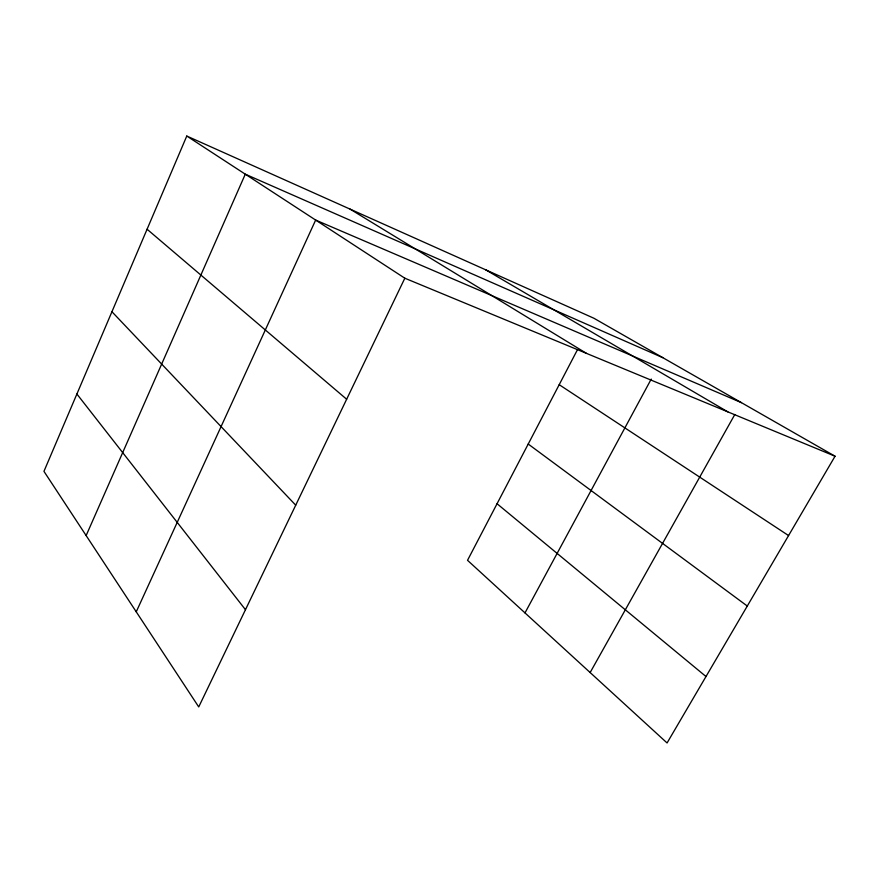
<?xml version="1.0" encoding="UTF-8"?>
<svg xmlns="http://www.w3.org/2000/svg" width="879" height="879" viewBox="0 0 879 879"><rect width="100%" height="100%" fill="white"/><g stroke="black" fill="none" stroke-linecap="round" stroke-linejoin="round"><path stroke-width="1.32" d="M186.777 136.036L43.95 471.353L198.731 706.936L404.834 278.214L186.777 136.036L593.896 318.242L835.05 456.223L667.073 742.964L467.529 560.308L577.492 349.655M86.142 535.575L245.285 174.185L662.799 357.665M136.245 611.828L315.649 220.069L741.447 402.67M524.994 612.905L651.229 379.091M590.15 672.545L734.822 414.492M404.834 278.214L835.05 456.223M485.658 269.798L727.823 411.855M350.095 209.125L586.469 353.369M559.209 384.694L788.573 535.564M528.224 444.049L747.293 606.038M497.064 503.744L706.002 676.522M147.079 229.232L346.645 399.242M111.941 311.737L295.718 505.183M76.891 394.023L245.472 609.707"/></g></svg>
